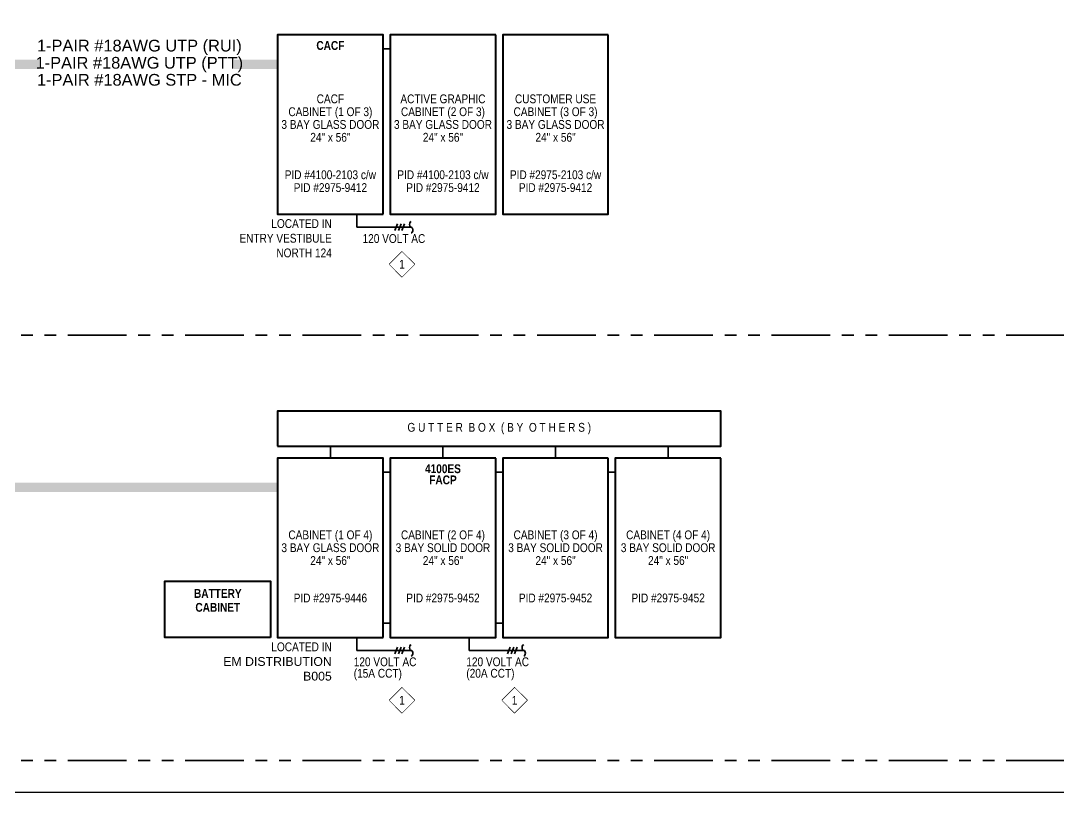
# Model space of a CAD drawing. Header units: inches. Extents: x 84 to 207, y -12 to 77.
# Drawn here: x 173.52 to 184.58, y -6.19 to 2.03 of the extents above; entities that cross this region are included whole.
import ezdxf
from ezdxf.enums import TextEntityAlignment as Align

# ---------------------------------------------------------------- set-up
doc = ezdxf.new("R2010")
doc.units = ezdxf.units.IN
doc.header["$MEASUREMENT"] = 0
doc.set_wipeout_variables(frame=1)
for name, pattern in [('CONTINOUS', [0]), ('HIDDEN2', [0.1875, 0.125, -0.0625]), ('PHANTOM2', [1.25, 0.625, -0.125, 0.125, -0.125, 0.125, -0.125])]:
    doc.linetypes.add(name, pattern=pattern)
for name, color, linetype, lineweight in [('F-ALRM-WIRE', 6, 'Continuous', 35), ('F-ALRM-WIRE-DTCT', 151, 'Continuous', 35), ('F-ALRM-WIRE-INDC', 3, 'Continuous', 35), ('F-ANNO-KEYN', 7, 'Continuous', 25), ('F-ANNO-TEXT', 7, 'Continuous', 25), ('F-ANNO-WIPE', 7, 'Continuous', 0), ('F-CTRL-PANL', 23, 'Continuous', 40)]:
    doc.layers.add(name, color=color, linetype=linetype, lineweight=lineweight)
doc.styles.add('Body', font='', dxfattribs={"height": 0.09375})
doc.styles.add('Body_Bold', font='', dxfattribs={"height": 0.09375})
doc.styles.add('MtXpl_Arial_Narrow', font='arial.ttf')
doc.styles.get('Body').set_extended_font_data('Arial Narrow')
doc.styles.get('Body_Bold').set_extended_font_data('Arial Narrow', bold=True)

# ---------------------------------------------------------------- blocks, each defined once
blk = doc.blocks.new('KEYNOTE')
at = {"color": 0, "linetype": 'ByBlock', "lineweight": -2, "transparency": 16777216}
blk.add_lwpolyline([(-0.133, 0), (0, -0.133), (0.133, 0), (0, 0.133)], close=True, dxfattribs=at)
at = {"color": 0, "linetype": 'ByBlock', "lineweight": -2, "transparency": 16777216, "style": 'Body'}
blk.add_attdef('KEYNOTE', text='', height=0.0938, dxfattribs=at).set_placement((0, 0), align=Align.MIDDLE_CENTER)
at = {"color": 0, "linetype": 'ByBlock', "lineweight": -2, "transparency": 16777216}
blk.add_wipeout([(0, 0.133), (-0.133, 0), (0, -0.133), (0.133, 0)], dxfattribs=at).dxf.layer = 'F-ANNO-WIPE'

msp = doc.modelspace()

# ---------------------------------------------------------------- linework, layer by layer
at = {"layer": 'Defpoints', "color": 1}
msp.add_lwpolyline([(171.017, -6.191), (206.716, -6.191), (206.716, 23.914), (171.017, 23.914)], close=True, dxfattribs=at)
at = {"layer": 'F-ALRM-WIRE'}
for p, q in [((177.38, -2.778), (177.455, -2.778)), ((178.58, -2.778), (178.655, -2.778)), ((179.78, -2.778), (179.855, -2.778)), ((177.099, -4.679), (177.099, -4.54)), ((177.506, -4.714), (177.534, -4.644)), ((177.544, -4.714), (177.572, -4.644)), ((177.581, -4.714), (177.609, -4.644)), ((178.299, -4.679), (178.299, -4.54)), ((178.706, -4.714), (178.734, -4.644)), ((178.744, -4.714), (178.772, -4.644)), ((178.781, -4.714), (178.809, -4.644)), ((177.099, -4.679), (177.679, -4.679)), ((178.299, -4.679), (178.879, -4.679))]:
    msp.add_line(p, q, dxfattribs=at)
for points in [[(176.818, -2.628), (176.818, -2.503)], [(178.018, -2.628), (178.018, -2.503)], [(179.218, -2.628), (179.218, -2.503)], [(180.418, -2.628), (180.418, -2.503)], [(177.38, -4.39), (177.418, -4.39), (177.418, -4.39), (177.455, -4.39)], [(178.58, -4.39), (178.618, -4.39), (178.618, -4.39), (178.655, -4.39)]]:
    msp.add_lwpolyline(points, dxfattribs=at)
for centre, start_param, end_param in [((177.679, -4.649), 0, 3.141593), ((178.879, -4.649), 0, 3.141593), ((177.679, -4.709), 3.141593, 6.283185), ((178.879, -4.709), 3.141593, 6.283185)]:
    msp.add_ellipse(centre, major_axis=(0, 0.03), ratio=0.590571, start_param=start_param, end_param=end_param, dxfattribs=at)
at = {"layer": 'F-ALRM-WIRE-DTCT', "color": 251, "linetype": 'PHANTOM2', "true_color": 0x636466}
msp.add_line((171.521, -5.851), (201.599, -5.851), dxfattribs=at)
at = {"layer": 'F-ALRM-WIRE-DTCT', "color": 251, "linetype": 'CONTINOUS', "true_color": 0x636466, "const_width": 0.1}
msp.add_lwpolyline([(176.255, -2.942), (173.308, -2.942)], dxfattribs=at)
at = {"layer": 'F-CTRL-PANL'}
for points in [[(176.255, -2.503), (180.98, -2.503), (180.98, -2.128), (176.255, -2.128)], [(177.38, -4.54), (177.38, -2.628), (176.255, -2.628), (176.255, -4.54)], [(178.58, -2.628), (177.455, -2.628), (177.455, -4.54), (178.58, -4.54)], [(179.78, -2.628), (178.655, -2.628), (178.655, -4.54), (179.78, -4.54)], [(180.98, -2.628), (179.855, -2.628), (179.855, -4.54), (180.98, -4.54)], [(176.18, -4.54), (175.055, -4.54), (175.055, -3.942), (176.18, -3.942)]]:
    msp.add_lwpolyline(points, close=True, dxfattribs=at)

# ---------------------------------------------------------------- texts
at = {"layer": 'F-ANNO-TEXT', "style": 'Body'}
for s, height, p in [('CABINET (1 OF 4)', 0.09375, (176.818, -3.447)), ('CABINET (2 OF 4)', 0.09375, (178.018, -3.447)), ('CABINET (3 OF 4)', 0.09375, (179.218, -3.447)), ('CABINET (4 OF 4)', 0.09375, (180.418, -3.447)), ('3 BAY GLASS DOOR', 0.09375, (176.818, -3.584)), ('3 BAY SOLID DOOR', 0.09375, (178.018, -3.584)), ('3 BAY SOLID DOOR', 0.09375, (179.218, -3.584)), ('3 BAY SOLID DOOR', 0.09375, (180.418, -3.584)), ('24" x 56"', 0.0938, (176.818, -3.721)), ('24" x 56"', 0.0938, (178.018, -3.721)), ('24" x 56"', 0.0938, (179.218, -3.721)), ('24" x 56"', 0.0938, (180.418, -3.721)), ('PID #2975-9446', 0.09375, (176.818, -4.12)), ('PID #2975-9452', 0.09375, (178.018, -4.12)), ('PID #2975-9452', 0.09375, (179.218, -4.12)), ('PID #2975-9452', 0.09375, (180.418, -4.12))]:
    msp.add_text(s, height=height, dxfattribs=at).set_placement(p, align=Align.MIDDLE_CENTER)
at = {"layer": 'F-ANNO-TEXT', "char_height": 0.09375, "style": 'Body'}
for s, insert, width, attachment_point in [('G U T T E R  B O X  ( B Y  O T H E R S )', (178.618, -2.315), 3.5754, 5), ('LOCATED IN\\P{\\fArial|b0|i0|c0|p34;EM DISTRIBUTION\\PB005}', (176.833, -4.594), 1.98226, 3)]:
    msp.add_mtext(s, dxfattribs=dict(at, insert=insert, width=width, attachment_point=attachment_point))
at = {"layer": 'F-ANNO-TEXT', "lineweight": 25, "width": 1.32, "attachment_point": 4, "style": 'Body'}
for s, insert, char_height in [('120 VOLT AC', (177.067, -4.801), 0.09375), ('120 VOLT AC', (178.267, -4.801), 0.09375), ('(15A CCT)', (177.067, -4.937), 0.0938), ('(20A CCT)', (178.267, -4.937), 0.0938)]:
    msp.add_mtext(s, dxfattribs=dict(at, insert=insert, char_height=char_height))
at = {"layer": 'F-CTRL-PANL', "style": 'Body_Bold'}
for s, p in [('4100ES', (178.018, -2.742)), ('FACP', (178.018, -2.861)), ('BATTERY', (175.618, -4.072)), ('CABINET', (175.618, -4.22))]:
    msp.add_text(s, height=0.0938, dxfattribs=at).set_placement(p, align=Align.MIDDLE)

# ---------------------------------------------------------------- next in the draw order: block references
at = {"layer": 'F-ALRM-WIRE-INDC'}
ref = msp.add_blockref('KEYNOTE', (177.581, -5.211), dxfattribs=at)
ref.add_attrib('KEYNOTE', '1', dxfattribs={"layer": '0', "color": 0, "linetype": 'ByBlock', "lineweight": -2, "height": 0.0938, "style": 'Body'}).set_placement((177.581, -5.211), align=Align.MIDDLE_CENTER)
ref = msp.add_blockref('KEYNOTE', (178.781, -5.211), dxfattribs=at)
ref.add_attrib('KEYNOTE', '1', dxfattribs={"layer": '0', "color": 0, "linetype": 'ByBlock', "lineweight": -2, "height": 0.0938, "style": 'Body'}).set_placement((178.781, -5.211), align=Align.MIDDLE_CENTER)

# ---------------------------------------------------------------- next in the draw order: wipeouts: each hides what was drawn before it
at = {"linetype": 'HIDDEN2'}
msp.add_wipeout([(173.677, 8.372), (183.559, 8.372), (183.559, 3.123), (182.621, 3.123), (179.218, -2.003), (182.026, 3.123), (173.677, 3.123)], dxfattribs=at).dxf.layer = 'F-ANNO-KEYN'

# ---------------------------------------------------------------- next in the draw order: linework, layer by layer
at = {"layer": 'F-ALRM-WIRE'}
for p, q in [((177.38, 1.734), (177.455, 1.734)), ((177.099, -0.168), (177.099, -0.029)), ((177.099, -0.168), (177.679, -0.168)), ((177.506, -0.202), (177.534, -0.133)), ((177.544, -0.202), (177.572, -0.133)), ((177.581, -0.202), (177.609, -0.133))]:
    msp.add_line(p, q, dxfattribs=at)
for centre, start_param, end_param in [((177.679, -0.138), 0, 3.141593), ((177.679, -0.198), 3.141593, 6.283185)]:
    msp.add_ellipse(centre, major_axis=(0, 0.03), ratio=0.590571, start_param=start_param, end_param=end_param, dxfattribs=at)
at = {"layer": 'F-ALRM-WIRE-DTCT', "color": 251, "linetype": 'PHANTOM2', "true_color": 0x636466}
msp.add_line((171.521, -1.317), (206.212, -1.317), dxfattribs=at)
at = {"layer": 'F-ALRM-WIRE-DTCT', "color": 251, "linetype": 'CONTINOUS', "true_color": 0x636466, "const_width": 0.1}
for points in [[(173.711, 1.57), (173.308, 1.57)], [(176.255, 1.57), (175.792, 1.57)]]:
    msp.add_lwpolyline(points, dxfattribs=at)
at = {"layer": 'F-CTRL-PANL'}
for points in [[(177.38, -0.029), (177.38, 1.884), (176.255, 1.884), (176.255, -0.029)], [(178.58, 1.884), (177.455, 1.884), (177.455, -0.029), (178.58, -0.029)], [(179.78, 1.884), (178.655, 1.884), (178.655, -0.029), (179.78, -0.029)]]:
    msp.add_lwpolyline(points, close=True, dxfattribs=at)

# ---------------------------------------------------------------- next in the draw order: block references
at = {"layer": 'F-ALRM-WIRE-INDC'}
ref = msp.add_blockref('KEYNOTE', (177.581, -0.563), dxfattribs=at)
ref.add_attrib('KEYNOTE', '1', dxfattribs={"layer": '0', "color": 0, "linetype": 'ByBlock', "lineweight": -2, "height": 0.0938, "style": 'Body'}).set_placement((177.581, -0.563), align=Align.MIDDLE_CENTER)

# ---------------------------------------------------------------- next in the draw order: texts
at = {"layer": 'F-ANNO-TEXT', "style": 'MtXpl_Arial_Narrow'}
for s, p in [('1-PAIR #18AWG UTP (RUI)', (174.782, 1.753)), ('1-PAIR #18AWG UTP (PTT)', (174.782, 1.57)), ('1-PAIR #18AWG STP - MIC', (174.782, 1.404))]:
    msp.add_text(s, height=0.125, dxfattribs=at).set_placement(p, align=Align.MIDDLE)
at = {"layer": 'F-ANNO-TEXT', "style": 'Body'}
for s, height, p in [('CACF', 0.0938, (176.818, 1.201)), ('ACTIVE GRAPHIC', 0.09375, (178.018, 1.201)), ('CUSTOMER USE', 0.09375, (179.218, 1.201)), ('CABINET (1 OF 3)', 0.09375, (176.818, 1.064)), ('CABINET (2 OF 3)', 0.09375, (178.018, 1.064)), ('CABINET (3 OF 3)', 0.09375, (179.218, 1.064)), ('3 BAY GLASS DOOR', 0.09375, (176.818, 0.928)), ('3 BAY GLASS DOOR', 0.09375, (178.018, 0.928)), ('3 BAY GLASS DOOR', 0.09375, (179.218, 0.928)), ('24" x 56"', 0.0938, (176.818, 0.791)), ('24" x 56"', 0.0938, (178.018, 0.791)), ('24" x 56"', 0.0938, (179.218, 0.791)), ('PID #4100-2103 c/w', 0.09375, (176.818, 0.392)), ('PID #4100-2103 c/w', 0.09375, (178.018, 0.392)), ('PID #2975-2103 c/w', 0.09375, (179.218, 0.392)), ('PID #2975-9412', 0.09375, (176.818, 0.255)), ('PID #2975-9412', 0.09375, (178.018, 0.255)), ('PID #2975-9412', 0.09375, (179.218, 0.255))]:
    msp.add_text(s, height=height, dxfattribs=at).set_placement(p, align=Align.MIDDLE_CENTER)
at = {"layer": 'F-ANNO-TEXT', "insert": (176.833, -0.082), "char_height": 0.09375, "width": 1.98226, "attachment_point": 3, "style": 'Body'}
msp.add_mtext('LOCATED IN\\PENTRY VESTIBULE\\PNORTH 124', dxfattribs=at)
at = {"layer": 'F-ANNO-TEXT', "lineweight": 25, "insert": (177.161, -0.289), "char_height": 0.09375, "width": 1.32, "attachment_point": 4, "style": 'Body'}
msp.add_mtext('120 VOLT AC', dxfattribs=at)
at = {"layer": 'F-CTRL-PANL', "style": 'Body_Bold'}
msp.add_text('CACF', height=0.0938, dxfattribs=at).set_placement((176.818, 1.77), align=Align.MIDDLE)

doc.saveas('drawing.dxf')
